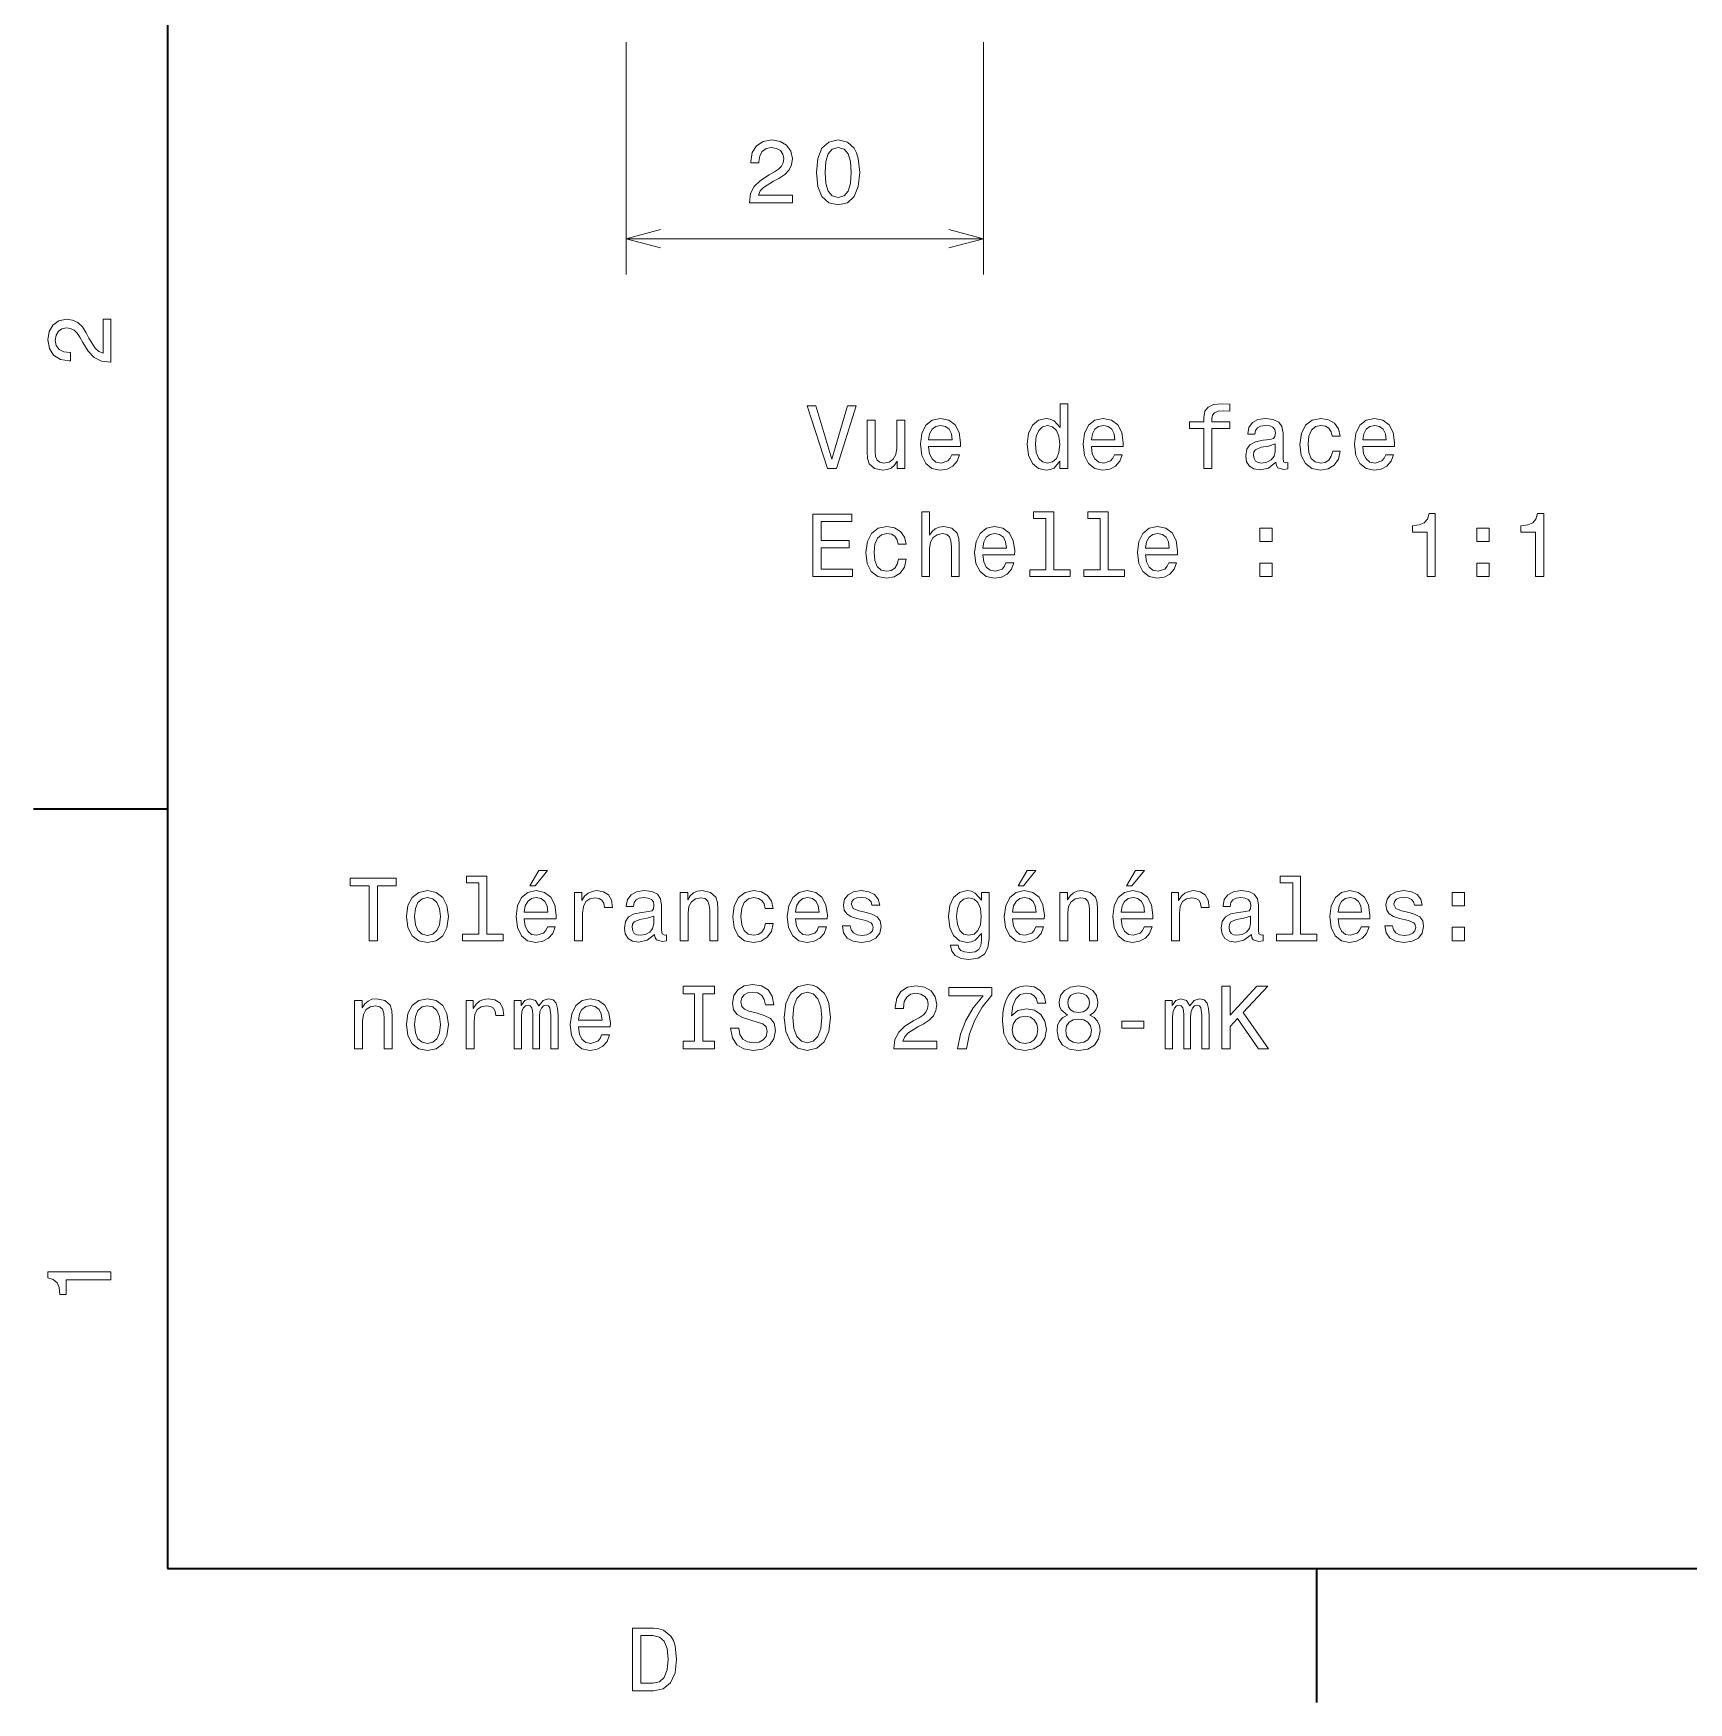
# Model space of a CAD drawing. Extents: x 0 to 297, y 0 to 210.
# Drawn here: x 2.5 to 95.1, y 2.5 to 95.9 of the extents above; entities that cross this region are included whole.
import ezdxf

# ---------------------------------------------------------------- set-up
doc = ezdxf.new("R2010")
doc.units = 0

msp = doc.modelspace()

# ---------------------------------------------------------------- linework, layer by layer
at = {"color": 7, "lineweight": 35}
for p, q in [((10, 200), (10, 10)), ((10, 10), (287, 10))]:
    msp.add_line(p, q, dxfattribs=at)
at = {"color": 7, "lineweight": 13, "ltscale": 0.324799}
for p, q in [((35.662045, 95.428627), (35.662045, 82.436653)), ((55.662045, 95.428627), (55.662045, 82.436653))]:
    msp.add_line(p, q, dxfattribs=at)
at = {"color": 7, "lineweight": 13}
msp.add_line((35.662045, 84.436653), (55.662045, 84.436653), dxfattribs=at)
at = {"color": 7, "lineweight": 35, "ltscale": 0.1875}
for p, q in [((10, 52.5), (2.5, 52.5)), ((74.300003, 10), (74.300003, 2.5))]:
    msp.add_line(p, q, dxfattribs=at)
at = {"color": 7, "lineweight": 13}
for points in [[(42.563484, 86.436653), (44.969105, 86.436653), (44.969105, 86.870377), (43.06781, 86.870377), (43.173717, 87.107407), (43.35527, 87.304092), (43.91507, 87.662163), (44.212624, 87.813461), (44.545475, 88.030319), (44.782505, 88.282478), (44.918674, 88.580025), (44.969105, 88.917923), (44.883369, 89.341553), (44.646339, 89.674408), (44.283226, 89.886223), (43.814205, 89.961868), (43.330055, 89.876137), (42.961899, 89.639107), (42.724869, 89.260864), (42.644176, 88.761581), (42.644176, 88.690979), (43.103111, 88.690979), (43.103111, 88.731323), (43.148499, 89.074265), (43.284668, 89.326424), (43.501526, 89.487808), (43.78899, 89.543282), (44.081497, 89.492851), (44.298355, 89.366768), (44.439568, 89.170082), (44.489998, 88.922966), (44.454697, 88.690979), (44.358875, 88.494293), (44.197491, 88.322823), (43.97559, 88.171524), (43.67804, 88.010147), (43.183804, 87.697464), (42.835819, 87.364609), (42.629047, 86.961151), (42.563484, 86.451782)], [(46.314636, 88.146309), (46.390289, 87.354523), (46.627319, 86.78968), (47.005562, 86.446739), (47.530056, 86.335793), (48.049507, 86.446739), (48.42775, 86.78968), (48.65974, 87.354523), (48.740433, 88.146309), (48.65974, 88.933052), (48.563919, 89.245735), (48.42775, 89.502937), (48.049507, 89.845879), (47.530056, 89.961868), (47.005562, 89.845879), (46.627319, 89.497894), (46.390289, 88.933052)], [(46.79879, 88.146309), (46.839134, 88.756538), (46.965214, 89.195305), (47.192162, 89.452507), (47.530056, 89.543282), (47.862907, 89.452507), (48.089855, 89.195305), (48.215935, 88.756538), (48.256283, 88.146309), (48.215935, 87.531036), (48.089855, 87.092278), (47.862907, 86.835068), (47.530056, 86.749336), (47.192162, 86.835068), (46.965214, 87.092278), (46.839134, 87.531036)], [(6.833213, 77.519447), (6.833213, 79.925072), (6.399496, 79.925072), (6.399496, 78.023773), (6.162464, 78.129684), (5.965778, 78.311241), (5.607709, 78.871033), (5.456412, 79.168587), (5.239553, 79.501442), (4.987392, 79.738472), (4.689842, 79.874641), (4.351945, 79.925072), (3.928314, 79.839333), (3.595461, 79.602303), (3.383646, 79.239189), (3.307997, 78.770172), (3.393732, 78.286018), (3.630764, 77.91787), (4.009006, 77.680832), (4.508286, 77.600143), (4.578891, 77.600143), (4.578891, 78.059074), (4.538545, 78.059074), (4.195605, 78.104462), (3.943444, 78.240631), (3.782061, 78.457489), (3.726585, 78.744957), (3.777017, 79.03746), (3.903098, 79.254318), (4.099784, 79.395531), (4.346902, 79.445961), (4.578891, 79.41066), (4.775577, 79.314842), (4.947046, 79.153458), (5.098343, 78.931557), (5.259727, 78.634003), (5.572406, 78.139771), (5.90526, 77.791786), (6.308718, 77.585014), (6.818084, 77.519447)], [(48.057579, 75.077042), (47.180058, 72.096497), (46.277317, 75.077042), (45.79821, 75.077042), (46.927895, 71.571999), (47.432217, 71.571999), (48.536686, 75.077042)], [(59.944466, 71.990585), (59.944466, 71.571999), (60.388268, 71.571999), (60.388268, 75.193039), (59.949509, 75.193039), (59.949509, 73.866669), (59.61161, 74.249954), (59.404839, 74.340729), (59.167809, 74.37603), (58.739136, 74.275169), (58.406281, 73.992744), (58.189423, 73.538857), (58.113773, 72.928627), (58.189423, 72.318398), (58.406281, 71.859459), (58.739136, 71.571999), (59.167809, 71.476181), (59.404839, 71.511482), (59.616653, 71.602257)], [(68.00354, 73.811195), (68.00354, 71.571999), (68.44735, 71.571999), (68.44735, 73.811195), (69.455994, 73.811195), (69.455994, 74.18943), (68.44735, 74.18943), (68.44735, 74.355858), (68.482651, 74.557587), (68.598648, 74.693756), (68.795334, 74.774445), (69.077751, 74.80471), (69.455994, 74.784538), (69.455994, 75.167816), (68.976883, 75.193039), (68.543167, 75.147644), (68.240578, 75.011482), (68.059021, 74.774445), (68.00354, 74.436554), (68.00354, 74.18943), (67.191589, 74.18943), (67.191589, 73.811195)], [(51.260029, 74.280212), (50.816223, 74.280212), (50.816223, 72.716812), (50.765793, 72.353699), (50.619537, 72.091454), (50.392593, 71.930069), (50.095043, 71.879639), (49.858009, 71.919983), (49.706715, 72.041016), (49.620979, 72.247787), (49.600807, 72.540298), (49.600807, 74.280212), (49.157001, 74.280212), (49.157001, 72.499954), (49.172131, 72.141884), (49.267952, 71.84433), (49.560459, 71.571999), (50.02948, 71.476181), (50.281639, 71.511482), (50.498501, 71.602257), (50.685101, 71.758598), (50.836395, 71.985542), (50.836395, 71.571999), (51.260029, 71.571999)], [(52.596481, 72.797501), (54.3717, 72.797501), (54.376743, 73.004272), (54.296051, 73.584244), (54.07415, 74.017967), (53.721123, 74.280212), (53.252102, 74.37603), (52.793167, 74.275169), (52.440144, 73.992744), (52.213196, 73.533813), (52.132507, 72.928627), (52.208153, 72.308311), (52.435101, 71.854416), (52.783081, 71.571999), (53.236973, 71.476181), (53.630344, 71.54174), (53.95311, 71.713211), (54.190144, 71.985542), (54.326309, 72.348656), (53.88755, 72.348656), (53.796772, 72.146927), (53.665646, 71.995628), (53.29245, 71.874596), (53.004986, 71.930069), (52.788124, 72.106583), (52.646915, 72.394043), (52.596481, 72.782372)], [(52.596481, 73.1707), (52.651958, 73.518684), (52.788124, 73.775887), (52.994896, 73.932228), (53.267231, 73.987701), (53.534523, 73.932228), (53.741295, 73.775887), (53.867378, 73.518684), (53.912766, 73.1707)], [(59.243458, 73.977615), (59.535965, 73.907013), (59.757866, 73.710327), (59.888992, 73.382515), (59.939423, 72.928627), (59.888992, 72.469696), (59.757866, 72.141884), (59.535965, 71.940155), (59.243458, 71.874596), (58.96608, 71.940155), (58.754265, 72.141884), (58.613052, 72.474739), (58.567665, 72.928627), (58.613052, 73.377472), (58.754265, 73.705284), (58.96608, 73.907013)], [(61.704552, 72.797501), (63.479767, 72.797501), (63.48481, 73.004272), (63.404121, 73.584244), (63.18222, 74.017967), (62.829193, 74.280212), (62.360172, 74.37603), (61.901237, 74.275169), (61.54821, 73.992744), (61.321266, 73.533813), (61.240574, 72.928627), (61.316223, 72.308311), (61.543167, 71.854416), (61.891151, 71.571999), (62.345039, 71.476181), (62.738415, 71.54174), (63.06118, 71.713211), (63.29821, 71.985542), (63.43438, 72.348656), (62.995621, 72.348656), (62.904839, 72.146927), (62.773716, 71.995628), (62.40052, 71.874596), (62.113052, 71.930069), (61.896194, 72.106583), (61.754982, 72.394043), (61.704552, 72.782372)], [(61.704552, 73.1707), (61.760025, 73.518684), (61.896194, 73.775887), (62.102966, 73.932228), (62.375301, 73.987701), (62.642593, 73.932228), (62.849365, 73.775887), (62.975445, 73.518684), (63.020836, 73.1707)], [(72.033081, 71.925026), (72.033081, 71.909897), (72.058296, 71.738426), (72.133949, 71.617386), (72.451668, 71.521568), (72.698792, 71.561913), (72.698792, 71.904854), (72.59288, 71.889725), (72.451668, 71.955284), (72.426453, 72.157013), (72.426453, 73.559029), (72.365936, 73.917099), (72.189423, 74.169258), (71.88179, 74.320557), (71.448067, 74.37603), (71.024437, 74.315514), (70.711761, 74.144043), (70.515076, 73.876755), (70.449509, 73.523727), (70.449509, 73.493469), (70.847923, 73.493469), (70.883224, 73.705284), (70.994179, 73.856583), (71.175735, 73.947357), (71.432938, 73.982658), (71.680054, 73.957443), (71.856567, 73.881798), (71.962479, 73.750671), (71.99778, 73.569115), (71.977608, 73.3573), (71.896912, 73.251396), (71.69519, 73.200958), (71.31694, 73.160614), (70.883224, 73.069839), (70.575592, 72.908455), (70.394035, 72.656296), (70.338562, 72.283096), (70.388992, 71.950241), (70.545334, 71.703125), (70.797493, 71.546783), (71.145477, 71.49131), (71.614494, 71.597214)], [(75.185097, 73.382515), (75.623856, 73.382515), (75.533081, 73.785973), (75.316223, 74.103699), (74.978325, 74.300385), (74.539566, 74.37603), (74.05542, 74.275169), (73.687256, 73.992744), (73.455276, 73.533813), (73.37458, 72.918541), (73.450226, 72.308311), (73.67717, 71.854416), (74.035248, 71.571999), (74.524437, 71.476181), (74.958153, 71.551826), (75.296051, 71.763641), (75.528038, 72.096497), (75.628906, 72.540298), (75.205276, 72.540298), (75.129623, 72.257881), (74.988411, 72.046059), (74.786682, 71.91494), (74.539566, 71.874596), (74.231934, 71.940155), (74.010025, 72.141884), (73.873856, 72.469696), (73.828468, 72.93367), (73.873856, 73.387558), (74.015068, 73.71537), (74.24202, 73.917099), (74.539566, 73.987701), (74.801811, 73.942314), (74.998497, 73.826324), (75.129623, 73.634682)], [(76.884666, 72.797501), (78.659882, 72.797501), (78.664925, 73.004272), (78.584229, 73.584244), (78.362335, 74.017967), (78.009308, 74.280212), (77.540283, 74.37603), (77.081352, 74.275169), (76.728325, 73.992744), (76.501381, 73.533813), (76.420685, 72.928627), (76.496338, 72.308311), (76.723282, 71.854416), (77.071266, 71.571999), (77.525154, 71.476181), (77.918533, 71.54174), (78.241295, 71.713211), (78.478325, 71.985542), (78.614494, 72.348656), (78.175735, 72.348656), (78.084953, 72.146927), (77.953827, 71.995628), (77.580627, 71.874596), (77.293167, 71.930069), (77.076309, 72.106583), (76.935097, 72.394043), (76.884666, 72.782372)], [(76.884666, 73.1707), (76.94014, 73.518684), (77.076309, 73.775887), (77.283081, 73.932228), (77.55542, 73.987701), (77.822708, 73.932228), (78.02948, 73.775887), (78.155563, 73.518684), (78.200943, 73.1707)], [(71.982651, 72.520126), (71.922134, 72.257881), (71.76075, 72.056145), (71.518677, 71.925026), (71.221123, 71.879639), (71.02948, 71.904854), (70.893311, 71.985542), (70.807579, 72.126755), (70.782364, 72.323441), (70.802536, 72.499954), (70.883224, 72.62603), (71.205994, 72.767242), (71.614494, 72.827759), (71.982651, 72.948799)], [(52.208153, 65.525169), (52.651958, 65.525169), (52.651958, 67.08857), (52.697346, 67.44664), (52.843601, 67.708885), (53.070545, 67.87027), (53.373138, 67.930786), (53.615215, 67.880356), (53.76651, 67.744186), (53.842159, 67.517242), (53.867378, 67.214653), (53.867378, 65.525169), (54.31118, 65.525169), (54.31118, 67.305428), (54.291008, 67.663498), (54.20023, 67.961052), (53.902679, 68.233383), (53.438702, 68.329201), (53.186539, 68.2939), (52.969681, 68.198082), (52.788124, 68.046783), (52.651958, 67.840012), (52.651958, 69.14621), (52.208153, 69.14621)], [(59.162766, 68.77301), (59.162766, 65.898369), (58.249939, 65.898369), (58.249939, 65.525169), (60.514351, 65.525169), (60.514351, 65.898369), (59.606567, 65.898369), (59.606567, 69.14621), (58.466801, 69.14621), (58.466801, 68.77301)], [(62.198788, 68.77301), (62.198788, 65.898369), (61.285965, 65.898369), (61.285965, 65.525169), (63.550373, 65.525169), (63.550373, 65.898369), (62.642593, 65.898369), (62.642593, 69.14621), (61.502823, 69.14621), (61.502823, 68.77301)], [(46.120979, 65.525169), (48.34, 65.525169), (48.34, 65.948799), (46.584953, 65.948799), (46.584953, 67.133957), (48.148357, 67.133957), (48.148357, 67.552544), (46.584953, 67.552544), (46.584953, 68.60154), (48.299652, 68.60154), (48.299652, 69.025169), (46.120979, 69.025169)], [(50.896915, 67.335686), (51.335674, 67.335686), (51.244896, 67.739143), (51.028038, 68.05687), (50.690144, 68.253555), (50.251381, 68.329201), (49.767231, 68.22834), (49.399075, 67.945915), (49.167088, 67.486984), (49.086395, 66.871712), (49.162045, 66.261482), (49.388988, 65.807587), (49.747059, 65.525169), (50.236252, 65.429352), (50.669968, 65.504997), (51.007866, 65.716812), (51.239853, 66.049667), (51.340717, 66.493469), (50.917088, 66.493469), (50.841438, 66.211052), (50.70023, 65.999229), (50.498501, 65.868111), (50.251381, 65.827766), (49.943745, 65.893326), (49.721844, 66.095055), (49.585674, 66.422867), (49.540287, 66.886841), (49.585674, 67.340729), (49.726887, 67.668541), (49.953831, 67.87027), (50.251381, 67.940872), (50.51363, 67.895485), (50.710316, 67.779495), (50.841438, 67.587852)], [(55.632507, 66.750671), (57.407722, 66.750671), (57.412766, 66.957443), (57.332073, 67.537415), (57.110172, 67.971138), (56.757145, 68.233383), (56.288124, 68.329201), (55.829193, 68.22834), (55.476166, 67.945915), (55.249222, 67.486984), (55.16853, 66.881798), (55.244179, 66.261482), (55.471123, 65.807587), (55.819107, 65.525169), (56.272995, 65.429352), (56.666367, 65.494911), (56.989136, 65.666382), (57.226166, 65.938713), (57.362335, 66.301826), (56.923573, 66.301826), (56.832794, 66.100098), (56.701668, 65.948799), (56.328472, 65.827766), (56.041008, 65.88324), (55.82415, 66.059753), (55.682938, 66.347214), (55.632507, 66.735542)], [(64.740578, 66.750671), (66.515793, 66.750671), (66.520836, 66.957443), (66.44014, 67.537415), (66.218239, 67.971138), (65.865219, 68.233383), (65.396194, 68.329201), (64.937263, 68.22834), (64.584236, 67.945915), (64.357292, 67.486984), (64.276596, 66.881798), (64.352249, 66.261482), (64.579193, 65.807587), (64.927177, 65.525169), (65.381065, 65.429352), (65.774437, 65.494911), (66.097206, 65.666382), (66.334236, 65.938713), (66.470398, 66.301826), (66.031639, 66.301826), (65.940865, 66.100098), (65.809738, 65.948799), (65.436539, 65.827766), (65.149078, 65.88324), (64.93222, 66.059753), (64.791008, 66.347214), (64.740578, 66.735542)], [(71.120255, 67.481941), (71.816223, 67.481941), (71.816223, 68.233383), (71.120255, 68.233383)], [(80.485535, 65.525169), (80.944458, 65.525169), (80.944458, 69.050385), (80.601524, 69.050385), (80.510742, 68.742752), (80.329193, 68.53598), (80.051811, 68.41494), (79.668526, 68.374596), (79.668526, 68.016525), (80.485535, 68.016525)], [(83.264343, 67.481941), (83.960312, 67.481941), (83.960312, 68.233383), (83.264343, 68.233383)], [(86.557571, 65.525169), (87.01651, 65.525169), (87.01651, 69.050385), (86.673569, 69.050385), (86.582794, 68.742752), (86.40123, 68.53598), (86.123856, 68.41494), (85.74057, 68.374596), (85.74057, 68.016525), (86.557571, 68.016525)], [(55.632507, 67.123871), (55.687981, 67.471855), (55.82415, 67.729057), (56.030922, 67.885399), (56.303253, 67.940872), (56.570545, 67.885399), (56.777321, 67.729057), (56.9034, 67.471855), (56.948788, 67.123871)], [(64.740578, 67.123871), (64.796051, 67.471855), (64.93222, 67.729057), (65.138992, 67.885399), (65.411324, 67.940872), (65.678619, 67.885399), (65.885391, 67.729057), (66.011467, 67.471855), (66.056854, 67.123871)], [(71.120255, 65.525169), (71.816223, 65.525169), (71.816223, 66.276611), (71.120255, 66.276611)], [(83.264343, 65.525169), (83.960312, 65.525169), (83.960312, 66.276611), (83.264343, 66.276611)], [(21.286022, 45.143372), (21.75, 45.143372), (21.75, 48.219742), (22.809078, 48.219742), (22.809078, 48.643372), (20.221903, 48.643372), (20.221903, 48.219742), (21.286022, 48.219742)], [(27.428675, 48.391209), (27.428675, 45.516571), (26.51585, 45.516571), (26.51585, 45.143372), (28.780258, 45.143372), (28.780258, 45.516571), (27.872478, 45.516571), (27.872478, 48.764408), (26.732708, 48.764408), (26.732708, 48.391209)], [(30.278099, 48.219742), (30.575649, 48.219742), (31.276657, 49.077087), (30.782421, 49.077087)], [(57.602303, 48.219742), (57.899853, 48.219742), (58.600861, 49.077087), (58.106625, 49.077087)], [(63.674347, 48.219742), (63.971897, 48.219742), (64.672905, 49.077087), (64.178665, 49.077087)], [(72.969009, 48.391209), (72.969009, 45.516571), (72.05619, 45.516571), (72.05619, 45.143372), (74.320602, 45.143372), (74.320602, 45.516571), (73.412819, 45.516571), (73.412819, 48.764408), (72.273048, 48.764408), (72.273048, 48.391209)], [(23.378963, 46.494957), (23.459654, 45.879684), (23.691643, 45.425793), (24.059799, 45.143372), (24.554035, 45.04755), (25.043228, 45.143372), (25.411383, 45.42075), (25.643372, 45.874641), (25.729107, 46.494957), (25.643372, 47.110229), (25.411383, 47.569164), (25.043228, 47.846542), (24.554035, 47.947407), (24.059799, 47.846542), (23.691643, 47.564121), (23.459654, 47.110229)], [(29.970461, 46.368877), (31.745678, 46.368877), (31.750721, 46.575649), (31.670029, 47.155621), (31.448128, 47.589336), (31.0951, 47.851585), (30.62608, 47.947407), (30.167149, 47.846542), (29.814121, 47.564121), (29.587177, 47.105186), (29.506485, 46.5), (29.582134, 45.879684), (29.809078, 45.425793), (30.157061, 45.143372), (30.61095, 45.04755), (31.004322, 45.113113), (31.327089, 45.28458), (31.564121, 45.556915), (31.700289, 45.920029), (31.261528, 45.920029), (31.17075, 45.7183), (31.039625, 45.567001), (30.666428, 45.445965), (30.378963, 45.501442), (30.162104, 45.677956), (30.020893, 45.965416), (29.970461, 46.353745)], [(32.784584, 45.143372), (33.228386, 45.143372), (33.228386, 46.691643), (33.273773, 47.064842), (33.409943, 47.33213), (33.631844, 47.493515), (33.929394, 47.548992), (34.151299, 47.513687), (34.317722, 47.412823), (34.418587, 47.241356), (34.453892, 47.009365), (34.90274, 47.009365), (34.84222, 47.417866), (34.675793, 47.710373), (34.398415, 47.886887), (34.020172, 47.947407), (33.76297, 47.907059), (33.541065, 47.806194), (33.344379, 47.634727), (33.188042, 47.402737), (33.188042, 47.851585), (32.784584, 47.851585)], [(37.26297, 45.496399), (37.26297, 45.481266), (37.288185, 45.309799), (37.363831, 45.188759), (37.681557, 45.092937), (37.928673, 45.133286), (37.928673, 45.476223), (37.822769, 45.461094), (37.681557, 45.526657), (37.656342, 45.728386), (37.656342, 47.130402), (37.595821, 47.488472), (37.419312, 47.740635), (37.111671, 47.89193), (36.677956, 47.947407), (36.254326, 47.886887), (35.941643, 47.715416), (35.744957, 47.448128), (35.679398, 47.0951), (35.679398, 47.064842), (36.077812, 47.064842), (36.113113, 47.276657), (36.224064, 47.427956), (36.405621, 47.51873), (36.662827, 47.554035), (36.909943, 47.52882), (37.086456, 47.453171), (37.192364, 47.322044), (37.227669, 47.140491), (37.207493, 46.928673), (37.126801, 46.822765), (36.925072, 46.772335), (36.546829, 46.731987), (36.113113, 46.641209), (35.805477, 46.479828), (35.62392, 46.227665), (35.568443, 45.854465), (35.618877, 45.521614), (35.775215, 45.274494), (36.027378, 45.118156), (36.375359, 45.062679), (36.844383, 45.168587)], [(38.690201, 45.143372), (39.134007, 45.143372), (39.134007, 46.706772), (39.179398, 47.064842), (39.325649, 47.327087), (39.552593, 47.488472), (39.855186, 47.548992), (40.097263, 47.498558), (40.248558, 47.362392), (40.324207, 47.135445), (40.349426, 46.832851), (40.349426, 45.143372), (40.793228, 45.143372), (40.793228, 46.92363), (40.773056, 47.2817), (40.682278, 47.57925), (40.384727, 47.851585), (39.92075, 47.947407), (39.663544, 47.912102), (39.446686, 47.816284), (39.260086, 47.6549), (39.113831, 47.438042), (39.113831, 47.851585), (38.690201, 47.851585)], [(43.451012, 46.953892), (43.889771, 46.953892), (43.798992, 47.357349), (43.582134, 47.675072), (43.24424, 47.871758), (42.805477, 47.947407), (42.321327, 47.846542), (41.953171, 47.564121), (41.721184, 47.105186), (41.640491, 46.489914), (41.716141, 45.879684), (41.943085, 45.425793), (42.301155, 45.143372), (42.790348, 45.04755), (43.224068, 45.123199), (43.561962, 45.335014), (43.793949, 45.667866), (43.894814, 46.111671), (43.471184, 46.111671), (43.395535, 45.82925), (43.254326, 45.617435), (43.052597, 45.486313), (42.805477, 45.445965), (42.497841, 45.511528), (42.27594, 45.713257), (42.139771, 46.041065), (42.094383, 46.505043), (42.139771, 46.958935), (42.280983, 47.286743), (42.507927, 47.488472), (42.805477, 47.559078), (43.067726, 47.513687), (43.264412, 47.397694), (43.395535, 47.206051)], [(45.150578, 46.368877), (46.925793, 46.368877), (46.930836, 46.575649), (46.850143, 47.155621), (46.628242, 47.589336), (46.275215, 47.851585), (45.806198, 47.947407), (45.347263, 47.846542), (44.99424, 47.564121), (44.767292, 47.105186), (44.6866, 46.5), (44.762249, 45.879684), (44.989193, 45.425793), (45.337177, 45.143372), (45.791069, 45.04755), (46.184441, 45.113113), (46.507206, 45.28458), (46.74424, 45.556915), (46.880402, 45.920029), (46.441643, 45.920029), (46.350864, 45.7183), (46.219742, 45.567001), (45.846542, 45.445965), (45.559078, 45.501442), (45.34222, 45.677956), (45.201012, 45.965416), (45.150578, 46.353745)], [(49.124641, 46.721901), (48.695965, 46.822765), (48.378242, 46.938759), (48.272335, 47.175793), (48.302593, 47.34222), (48.408501, 47.463257), (48.579971, 47.538906), (48.827087, 47.569164), (49.064121, 47.538906), (49.250721, 47.448128), (49.371758, 47.311958), (49.422188, 47.130402), (49.855907, 47.130402), (49.855907, 47.140491), (49.780258, 47.4683), (49.573486, 47.725506), (49.250721, 47.886887), (48.827087, 47.947407), (48.398415, 47.886887), (48.085735, 47.720459), (47.88905, 47.473343), (47.828529, 47.160664), (47.873917, 46.85807), (48.015129, 46.646252), (48.247116, 46.494957), (48.585014, 46.38905), (49.07925, 46.268013), (49.381844, 46.14193), (49.462536, 46.041065), (49.492798, 45.889771), (49.447407, 45.703171), (49.32637, 45.561958), (49.129684, 45.47118), (48.867435, 45.440922), (48.590057, 45.47118), (48.388329, 45.577087), (48.252159, 45.748558), (48.196686, 45.985592), (47.768013, 45.985592), (47.838615, 45.582134), (48.045387, 45.289627), (48.373199, 45.113113), (48.827087, 45.04755), (49.301155, 45.113113), (49.649136, 45.289627), (49.86095, 45.572044), (49.9366, 45.940201), (49.881126, 46.257923), (49.724785, 46.474785), (49.467579, 46.615993)], [(55.978386, 45.264408), (55.978386, 47.851585), (55.554752, 47.851585), (55.554752, 47.412823), (55.206772, 47.811237), (54.994953, 47.912102), (54.757923, 47.947407), (54.32925, 47.846542), (53.996395, 47.564121), (53.779537, 47.110229), (53.703888, 46.5), (53.779537, 45.884727), (53.996395, 45.430836), (54.32925, 45.143372), (54.757923, 45.04755), (54.999996, 45.082851), (55.201729, 45.17363), (55.554752, 45.556915), (55.554752, 45.17363), (55.514408, 44.871037), (55.403458, 44.654179), (55.191639, 44.528099), (54.873917, 44.482708), (54.596539, 44.51297), (54.399853, 44.588615), (54.283859, 44.719742), (54.248558, 44.896252), (53.819881, 44.896252), (53.819881, 44.87608), (53.885445, 44.553314), (54.087173, 44.311237), (54.409939, 44.1549), (54.848701, 44.099422), (55.373196, 44.175072), (55.72118, 44.386887), (55.917866, 44.755043)], [(57.294666, 46.368877), (59.069881, 46.368877), (59.074924, 46.575649), (58.994232, 47.155621), (58.772331, 47.589336), (58.419304, 47.851585), (57.950287, 47.947407), (57.491352, 47.846542), (57.138325, 47.564121), (56.911381, 47.105186), (56.830688, 46.5), (56.906338, 45.879684), (57.133282, 45.425793), (57.481266, 45.143372), (57.935154, 45.04755), (58.328529, 45.113113), (58.651295, 45.28458), (58.888325, 45.556915), (59.024494, 45.920029), (58.585732, 45.920029), (58.494953, 45.7183), (58.363831, 45.567001), (57.990631, 45.445965), (57.703167, 45.501442), (57.486309, 45.677956), (57.345097, 45.965416), (57.294666, 46.353745)], [(59.94236, 45.143372), (60.386162, 45.143372), (60.386162, 46.706772), (60.431553, 47.064842), (60.577805, 47.327087), (60.804752, 47.488472), (61.107346, 47.548992), (61.349419, 47.498558), (61.500717, 47.362392), (61.576366, 47.135445), (61.601582, 46.832851), (61.601582, 45.143372), (62.045387, 45.143372), (62.045387, 46.92363), (62.025211, 47.2817), (61.934433, 47.57925), (61.636883, 47.851585), (61.172909, 47.947407), (60.915703, 47.912102), (60.698845, 47.816284), (60.512245, 47.6549), (60.36599, 47.438042), (60.36599, 47.851585), (59.94236, 47.851585)], [(63.366711, 46.368877), (65.141922, 46.368877), (65.146973, 46.575649), (65.066277, 47.155621), (64.844376, 47.589336), (64.491348, 47.851585), (64.022331, 47.947407), (63.563396, 47.846542), (63.210369, 47.564121), (62.983425, 47.105186), (62.902733, 46.5), (62.978382, 45.879684), (63.205326, 45.425793), (63.55331, 45.143372), (64.007202, 45.04755), (64.400574, 45.113113), (64.723343, 45.28458), (64.960373, 45.556915), (65.096542, 45.920029), (64.657776, 45.920029), (64.567001, 45.7183), (64.435875, 45.567001), (64.062675, 45.445965), (63.775211, 45.501442), (63.558353, 45.677956), (63.417141, 45.965416), (63.366711, 46.353745)], [(66.180832, 45.143372), (66.624634, 45.143372), (66.624634, 46.691643), (66.670029, 47.064842), (66.80619, 47.33213), (67.028091, 47.493515), (67.325638, 47.548992), (67.547546, 47.513687), (67.713974, 47.412823), (67.814835, 47.241356), (67.850143, 47.009365), (68.298981, 47.009365), (68.238464, 47.417866), (68.072037, 47.710373), (67.794662, 47.886887), (67.41642, 47.947407), (67.159218, 47.907059), (66.937317, 47.806194), (66.740631, 47.634727), (66.58429, 47.402737), (66.58429, 47.851585), (66.180832, 47.851585)], [(70.65921, 45.496399), (70.65921, 45.481266), (70.684433, 45.309799), (70.760078, 45.188759), (71.077805, 45.092937), (71.324921, 45.133286), (71.324921, 45.476223), (71.219009, 45.461094), (71.077805, 45.526657), (71.052582, 45.728386), (71.052582, 47.130402), (70.992065, 47.488472), (70.815552, 47.740635), (70.507919, 47.89193), (70.074203, 47.947407), (69.650574, 47.886887), (69.337891, 47.715416), (69.141205, 47.448128), (69.075638, 47.0951), (69.075638, 47.064842), (69.47406, 47.064842), (69.509361, 47.276657), (69.620316, 47.427956), (69.801865, 47.51873), (70.059067, 47.554035), (70.30619, 47.52882), (70.482704, 47.453171), (70.588608, 47.322044), (70.623917, 47.140491), (70.603745, 46.928673), (70.523048, 46.822765), (70.32132, 46.772335), (69.943077, 46.731987), (69.509361, 46.641209), (69.201721, 46.479828), (69.020172, 46.227665), (68.964691, 45.854465), (69.015121, 45.521614), (69.171463, 45.274494), (69.42363, 45.118156), (69.771606, 45.062679), (70.240631, 45.168587)], [(75.510803, 46.368877), (77.286011, 46.368877), (77.291061, 46.575649), (77.210365, 47.155621), (76.988464, 47.589336), (76.635437, 47.851585), (76.16642, 47.947407), (75.707489, 47.846542), (75.354462, 47.564121), (75.127518, 47.105186), (75.046822, 46.5), (75.122467, 45.879684), (75.349411, 45.425793), (75.697403, 45.143372), (76.151291, 45.04755), (76.544662, 45.113113), (76.867432, 45.28458), (77.104462, 45.556915), (77.240631, 45.920029), (76.801865, 45.920029), (76.71109, 45.7183), (76.579964, 45.567001), (76.206764, 45.445965), (75.919296, 45.501442), (75.702438, 45.677956), (75.561234, 45.965416), (75.510803, 46.353745)], [(79.484863, 46.721901), (79.056183, 46.822765), (78.738464, 46.938759), (78.632553, 47.175793), (78.662811, 47.34222), (78.768723, 47.463257), (78.940193, 47.538906), (79.187309, 47.569164), (79.424347, 47.538906), (79.610947, 47.448128), (79.731979, 47.311958), (79.78241, 47.130402), (80.216125, 47.130402), (80.216125, 47.140491), (80.14048, 47.4683), (79.933708, 47.725506), (79.610947, 47.886887), (79.187309, 47.947407), (78.758636, 47.886887), (78.445953, 47.720459), (78.249268, 47.473343), (78.188751, 47.160664), (78.234146, 46.85807), (78.375351, 46.646252), (78.607338, 46.494957), (78.945236, 46.38905), (79.439468, 46.268013), (79.742065, 46.14193), (79.822754, 46.041065), (79.853012, 45.889771), (79.807632, 45.703171), (79.686592, 45.561958), (79.489906, 45.47118), (79.227661, 45.440922), (78.950279, 45.47118), (78.74855, 45.577087), (78.612381, 45.748558), (78.556908, 45.985592), (78.128235, 45.985592), (78.198837, 45.582134), (78.405609, 45.289627), (78.733421, 45.113113), (79.187309, 45.04755), (79.661377, 45.113113), (80.009354, 45.289627), (80.221176, 45.572044), (80.296822, 45.940201), (80.241348, 46.257923), (80.085007, 46.474785), (79.827805, 46.615993)], [(81.89048, 47.100143), (82.586441, 47.100143), (82.586441, 47.851585), (81.89048, 47.851585)], [(23.832853, 46.5), (23.878242, 46.953892), (24.019453, 47.2817), (24.246399, 47.483429), (24.554035, 47.554035), (24.856628, 47.483429), (25.083574, 47.286743), (25.224785, 46.953892), (25.275215, 46.5), (25.224785, 46.041065), (25.083574, 45.708214), (24.856628, 45.506485), (24.554035, 45.440922), (24.246399, 45.506485), (24.019453, 45.708214), (23.878242, 46.041065)], [(29.970461, 46.742073), (30.025936, 47.090057), (30.162104, 47.347263), (30.368877, 47.503601), (30.641211, 47.559078), (30.908501, 47.503601), (31.115274, 47.347263), (31.241356, 47.090057), (31.286743, 46.742073)], [(45.150578, 46.742073), (45.206055, 47.090057), (45.34222, 47.347263), (45.548992, 47.503601), (45.821327, 47.559078), (46.088615, 47.503601), (46.295387, 47.347263), (46.421471, 47.090057), (46.466858, 46.742073)], [(54.162823, 46.5), (54.20821, 46.948849), (54.344379, 47.2817), (54.556194, 47.478386), (54.838615, 47.548992), (55.136166, 47.478386), (55.358067, 47.2817), (55.494236, 46.948849), (55.544666, 46.5), (55.494236, 46.041065), (55.358067, 45.713257), (55.136166, 45.511528), (54.838615, 45.445965), (54.556194, 45.511528), (54.344379, 45.713257), (54.20821, 46.046108)], [(57.294666, 46.742073), (57.35014, 47.090057), (57.486309, 47.347263), (57.693081, 47.503601), (57.965416, 47.559078), (58.232708, 47.503601), (58.43948, 47.347263), (58.565559, 47.090057), (58.610947, 46.742073)], [(63.366711, 46.742073), (63.422184, 47.090057), (63.558353, 47.347263), (63.765125, 47.503601), (64.03746, 47.559078), (64.304749, 47.503601), (64.51152, 47.347263), (64.637604, 47.090057), (64.682991, 46.742073)], [(75.510803, 46.742073), (75.566269, 47.090057), (75.702438, 47.347263), (75.90921, 47.503601), (76.181549, 47.559078), (76.448837, 47.503601), (76.655609, 47.347263), (76.781693, 47.090057), (76.82708, 46.742073)], [(37.212536, 46.091499), (37.152016, 45.82925), (36.990635, 45.627522), (36.748558, 45.496399), (36.451012, 45.451008), (36.259369, 45.476223), (36.123199, 45.556915), (36.037464, 45.698128), (36.012249, 45.894814), (36.032421, 46.071327), (36.113113, 46.197407), (36.435879, 46.338615), (36.844383, 46.399136), (37.212536, 46.520172)], [(70.60878, 46.091499), (70.548264, 45.82925), (70.386887, 45.627522), (70.144806, 45.496399), (69.84726, 45.451008), (69.655609, 45.476223), (69.519447, 45.556915), (69.433716, 45.698128), (69.408493, 45.894814), (69.428665, 46.071327), (69.509361, 46.197407), (69.832123, 46.338615), (70.240631, 46.399136), (70.60878, 46.520172)], [(81.89048, 45.143372), (82.586441, 45.143372), (82.586441, 45.894814), (81.89048, 45.894814)], [(39.502159, 39.520172), (38.856628, 39.520172), (38.856628, 39.096542), (40.611671, 39.096542), (40.611671, 39.520172), (39.966141, 39.520172), (39.966141, 42.172913), (40.611671, 42.172913), (40.611671, 42.596542), (38.856628, 42.596542), (38.856628, 42.172913), (39.502159, 42.172913)], [(41.973343, 40.251442), (41.514412, 40.251442), (41.615273, 39.716858), (41.867439, 39.323486), (42.255768, 39.086456), (42.780258, 39.000721), (43.299713, 39.081413), (43.688042, 39.303314), (43.935158, 39.651299), (44.02594, 40.110229), (43.950291, 40.523777), (43.738472, 40.791065), (43.395535, 40.967579), (42.9366, 41.098705), (42.543228, 41.194527), (42.286026, 41.305477), (42.139771, 41.466858), (42.094383, 41.719021), (42.139771, 41.945965), (42.270897, 42.117435), (42.472626, 42.233429), (42.75, 42.273777), (43.032425, 42.223343), (43.254326, 42.087177), (43.400578, 41.860229), (43.471184, 41.552593), (43.930115, 41.552593), (43.930115, 41.562679), (43.849426, 42.036743), (43.612396, 42.389771), (43.239197, 42.611671), (42.734871, 42.687321), (42.280983, 42.611671), (41.927956, 42.399857), (41.701012, 42.072048), (41.620319, 41.648415), (41.685883, 41.270172), (41.877525, 41.01297), (42.180115, 40.841499), (42.593662, 40.710377), (43.002163, 40.594379), (43.309799, 40.483429), (43.496399, 40.322048), (43.561962, 40.059799), (43.501442, 39.792507), (43.3451, 39.590778), (43.10807, 39.464699), (42.800434, 39.424351), (42.457497, 39.479828), (42.195244, 39.641212), (42.02882, 39.903458)], [(44.510086, 40.846542), (44.600864, 40.059799), (44.863113, 39.479828), (45.271614, 39.121758), (45.806198, 39.000721), (46.335735, 39.121758), (46.749283, 39.479828), (47.006485, 40.059799), (47.102306, 40.846542), (47.006485, 41.628242), (46.895535, 41.945965), (46.749283, 42.208214), (46.335735, 42.566284), (46.083572, 42.657063), (45.806198, 42.692364), (45.266571, 42.566284), (44.85807, 42.213257), (44.600864, 41.633286)], [(44.99424, 40.846542), (45.049713, 41.456772), (45.216141, 41.905621), (45.473343, 42.177956), (45.806198, 42.273777), (46.134007, 42.177956), (46.391212, 41.900578), (46.55764, 41.451729), (46.618156, 40.846542), (46.55764, 40.236313), (46.391212, 39.787464), (46.134007, 39.515129), (45.806198, 39.424351), (45.473343, 39.515129), (45.216141, 39.787464), (45.049713, 40.23127)], [(50.647694, 39.096542), (53.053314, 39.096542), (53.053314, 39.530258), (51.152016, 39.530258), (51.257923, 39.767292), (51.43948, 39.963978), (51.999279, 40.322048), (52.296829, 40.473343), (52.629681, 40.690201), (52.866714, 40.942364), (53.00288, 41.239914), (53.053314, 41.577812), (52.967579, 42.001442), (52.730545, 42.334293), (52.367435, 42.546112), (51.898415, 42.621758), (51.414265, 42.536022), (51.046108, 42.298992), (50.809074, 41.92075), (50.728386, 41.421471), (50.728386, 41.350864), (51.187317, 41.350864), (51.187317, 41.391212), (51.232708, 41.73415), (51.368874, 41.986313), (51.585732, 42.147694), (51.873199, 42.203171), (52.165707, 42.152737), (52.382565, 42.026657), (52.523773, 41.829971), (52.574207, 41.582855), (52.538902, 41.350864), (52.443081, 41.154179), (52.2817, 40.982708), (52.059795, 40.831413), (51.762245, 40.670029), (51.268013, 40.357349), (50.920029, 40.024498), (50.713257, 39.621037), (50.647694, 39.111671)], [(54.213253, 39.096542), (54.722622, 39.096542), (54.889046, 39.928677), (55.181553, 40.705334), (55.5951, 41.426514), (56.134724, 42.102306), (56.134724, 42.520893), (53.734146, 42.520893), (53.734146, 42.061958), (55.650574, 42.061958), (55.095818, 41.381126), (54.677231, 40.670029), (54.384724, 39.913544)], [(59.16066, 41.653458), (59.064838, 42.061958), (58.842937, 42.364555), (58.499996, 42.556198), (58.056194, 42.621758), (57.758644, 42.586456), (57.501438, 42.490635), (57.274494, 42.334293), (57.082851, 42.112392), (56.931553, 41.835014), (56.820602, 41.49712), (56.749996, 41.098705), (56.729824, 40.649857), (56.810516, 39.93372), (57.057632, 39.414265), (57.456051, 39.101585), (58.000717, 38.995678), (58.48991, 39.086456), (58.86311, 39.323486), (59.105183, 39.696686), (59.190918, 40.17075), (59.105183, 40.649857), (58.873196, 41.018013), (58.515125, 41.25), (58.071323, 41.330692), (57.592216, 41.229828), (57.234146, 40.942364), (57.309795, 41.49712), (57.47118, 41.895535), (57.718296, 42.132565), (58.061237, 42.213257), (58.313396, 42.172913), (58.505039, 42.067005), (58.631123, 41.890491), (58.696682, 41.653458)], [(60.360947, 40.982708), (60.103745, 40.841499), (59.927231, 40.644814), (59.81628, 40.397694), (59.780975, 40.100143), (59.861668, 39.651299), (60.093655, 39.303314), (60.471897, 39.081413), (60.986309, 38.995678), (61.495674, 39.081413), (61.873917, 39.303314), (62.105904, 39.651299), (62.191639, 40.100143), (62.151295, 40.397694), (62.045387, 40.644814), (61.863831, 40.841499), (61.611668, 40.982708), (61.813396, 41.103748), (61.954609, 41.270172), (62.04034, 41.471901), (62.070602, 41.719021), (61.98991, 42.077091), (61.778095, 42.364555), (61.435154, 42.551155), (60.986309, 42.621758), (60.532417, 42.551155), (60.189476, 42.364555), (59.972618, 42.077091), (59.896969, 41.719021), (59.922188, 41.471901), (60.007923, 41.270172)], [(60.376076, 41.678677), (60.416424, 41.900578), (60.53746, 42.072048), (60.729103, 42.177956), (60.986309, 42.2183), (61.238468, 42.177956), (61.430111, 42.072048), (61.551147, 41.900578), (61.596539, 41.678677), (61.551147, 41.451729), (61.430111, 41.275215), (61.238468, 41.159222), (60.986309, 41.12392), (60.729103, 41.164265), (60.53746, 41.275215), (60.416424, 41.451729)], [(68.999992, 39.096542), (69.463974, 39.096542), (69.463974, 40.34222), (69.877518, 40.786022), (71.052582, 39.096542), (71.617432, 39.096542), (70.205322, 41.12392), (71.577087, 42.596542), (70.961807, 42.596542), (69.463974, 40.977665), (69.463974, 42.596542), (68.999992, 42.596542)], [(20.474064, 39.096542), (20.917868, 39.096542), (20.917868, 40.659943), (20.963257, 41.018013), (21.10951, 41.280258), (21.336456, 41.441643), (21.63905, 41.502163), (21.881124, 41.451729), (22.032421, 41.315563), (22.108068, 41.088615), (22.133286, 40.786022), (22.133286, 39.096542), (22.577089, 39.096542), (22.577089, 40.876801), (22.556917, 41.234871), (22.466139, 41.532421), (22.168589, 41.804756), (21.704611, 41.900578), (21.447407, 41.865273), (21.230547, 41.769455), (21.043949, 41.60807), (20.897694, 41.391212), (20.897694, 41.804756), (20.474064, 41.804756)], [(23.378963, 40.448128), (23.459654, 39.832855), (23.691643, 39.378963), (24.059799, 39.096542), (24.554035, 39.000721), (25.043228, 39.096542), (25.411383, 39.37392), (25.643372, 39.827812), (25.729107, 40.448128), (25.643372, 41.0634), (25.411383, 41.522335), (25.043228, 41.799713), (24.554035, 41.900578), (24.059799, 41.799713), (23.691643, 41.517292), (23.459654, 41.0634)], [(23.832853, 40.453171), (23.878242, 40.907063), (24.019453, 41.234871), (24.246399, 41.4366), (24.554035, 41.507206), (24.856628, 41.4366), (25.083574, 41.239914), (25.224785, 40.907063), (25.275215, 40.453171), (25.224785, 39.994236), (25.083574, 39.661385), (24.856628, 39.459656), (24.554035, 39.394093), (24.246399, 39.459656), (24.019453, 39.661385), (23.878242, 39.994236)], [(26.712536, 39.096542), (27.15634, 39.096542), (27.15634, 40.644814), (27.201729, 41.018013), (27.337896, 41.285301), (27.559799, 41.446686), (27.857349, 41.502163), (28.07925, 41.466858), (28.245678, 41.365993), (28.346542, 41.194527), (28.381844, 40.962536), (28.830692, 40.962536), (28.770172, 41.371037), (28.603746, 41.663544), (28.32637, 41.840057), (27.948128, 41.900578), (27.690922, 41.860229), (27.469021, 41.759365), (27.272335, 41.587898), (27.115993, 41.355907), (27.115993, 41.804756), (26.712536, 41.804756)], [(29.405621, 39.096542), (29.814121, 39.096542), (29.814121, 40.907063), (29.839336, 41.179394), (29.914986, 41.37608), (30.030979, 41.492077), (30.182278, 41.537464), (30.303314, 41.49712), (30.384007, 41.396255), (30.424351, 41.224785), (30.439482, 40.997841), (30.439482, 39.096542), (30.822767, 39.096542), (30.822767, 40.907063), (30.847984, 41.174351), (30.923632, 41.371037), (31.04467, 41.492077), (31.195965, 41.537464), (31.317003, 41.49712), (31.397694, 41.396255), (31.448128, 40.997841), (31.448128, 39.096542), (31.856628, 39.096542), (31.856628, 40.967579), (31.831413, 41.355907), (31.750721, 41.653458), (31.589336, 41.835014), (31.327089, 41.900578), (31.019453, 41.799713), (30.782421, 41.507206), (30.595821, 41.79467), (30.283142, 41.900578), (29.995678, 41.799713), (29.798992, 41.517292), (29.798992, 41.804756), (29.405621, 41.804756)], [(33.006485, 40.322048), (34.7817, 40.322048), (34.786743, 40.52882), (34.706051, 41.108791), (34.48415, 41.542507), (34.131126, 41.804756), (33.662102, 41.900578), (33.203171, 41.799713), (32.850143, 41.517292), (32.623199, 41.058357), (32.542507, 40.453171), (32.618156, 39.832855), (32.8451, 39.378963), (33.193085, 39.096542), (33.646973, 39.000721), (34.040344, 39.066284), (34.363113, 39.237751), (34.600143, 39.510086), (34.736313, 39.873199), (34.29755, 39.873199), (34.206772, 39.671471), (34.075649, 39.520172), (33.70245, 39.399136), (33.414986, 39.454613), (33.198128, 39.631126), (33.056915, 39.918587), (33.006485, 40.306915)], [(33.006485, 40.695244), (33.061958, 41.043228), (33.198128, 41.300434), (33.4049, 41.456772), (33.677235, 41.512249), (33.944527, 41.456772), (34.151299, 41.300434), (34.277378, 41.043228), (34.322769, 40.695244)], [(65.837891, 39.096542), (66.246391, 39.096542), (66.246391, 40.907063), (66.271606, 41.179394), (66.34726, 41.37608), (66.463249, 41.492077), (66.614548, 41.537464), (66.73558, 41.49712), (66.816277, 41.396255), (66.856628, 41.224785), (66.87175, 40.997841), (66.87175, 39.096542), (67.255035, 39.096542), (67.255035, 40.907063), (67.280258, 41.174351), (67.355904, 41.371037), (67.476944, 41.492077), (67.628235, 41.537464), (67.749275, 41.49712), (67.829971, 41.396255), (67.880402, 40.997841), (67.880402, 39.096542), (68.288895, 39.096542), (68.288895, 40.967579), (68.263687, 41.355907), (68.182991, 41.653458), (68.021606, 41.835014), (67.759361, 41.900578), (67.451721, 41.799713), (67.214691, 41.507206), (67.028091, 41.79467), (66.715408, 41.900578), (66.427948, 41.799713), (66.231262, 41.517292), (66.231262, 41.804756), (65.837891, 41.804756)], [(58.701725, 40.165707), (58.646252, 39.847984), (58.505039, 39.605907), (58.278095, 39.444527), (57.995674, 39.394093), (57.698124, 39.444527), (57.47118, 39.600864), (57.324924, 39.842941), (57.279537, 40.160664), (57.329967, 40.473343), (57.47118, 40.710377), (57.703167, 40.861671), (58.015846, 40.917149), (58.288181, 40.861671), (58.505039, 40.71542), (58.646252, 40.478386)], [(60.265125, 40.110229), (60.310516, 40.377522), (60.456768, 40.57925), (60.683716, 40.710377), (60.986309, 40.755764), (61.283859, 40.710377), (61.510803, 40.57925), (61.657059, 40.377522), (61.707489, 40.110229), (61.657059, 39.822765), (61.510803, 39.605907), (61.283859, 39.464699), (60.986309, 39.419308), (60.683716, 39.464699), (60.456768, 39.605907), (60.310516, 39.822765)], [(63.412098, 40.251442), (64.632561, 40.251442), (64.632561, 40.649857), (63.412098, 40.649857)], [(6.833213, 26.159222), (6.833213, 26.618156), (3.307997, 26.618156), (3.307997, 26.275217), (3.615634, 26.184439), (3.822406, 26.002882), (3.943444, 25.725506), (3.98379, 25.34222), (4.341859, 25.34222), (4.341859, 26.159222)], [(37.194958, 6.666787), (36.029972, 6.666787), (36.029972, 3.166787), (37.194958, 3.166787), (37.744667, 3.277738), (38.153168, 3.615634), (38.405331, 4.165346), (38.496109, 4.916787), (38.415417, 5.683357), (38.314552, 5.985951), (38.173344, 6.228026), (37.764839, 6.555836), (37.497551, 6.636527)], [(37.159653, 6.248199), (37.542938, 6.17255), (37.805187, 5.940562), (37.961525, 5.527017), (38.011959, 4.916787), (37.956482, 4.326729), (37.800144, 3.913184), (37.532852, 3.666066), (37.159653, 3.585375), (36.498989, 3.585375), (36.498989, 6.248199)]]:
    msp.add_lwpolyline(points, close=True, dxfattribs=at)
for points in [[(37.593895, 84.954292), (35.662045, 84.436653), (37.593895, 83.919022)], [(53.730194, 83.919022), (55.662045, 84.436653), (53.730194, 84.954292)]]:
    msp.add_lwpolyline(points, dxfattribs=at)

doc.saveas('drawing.dxf')
